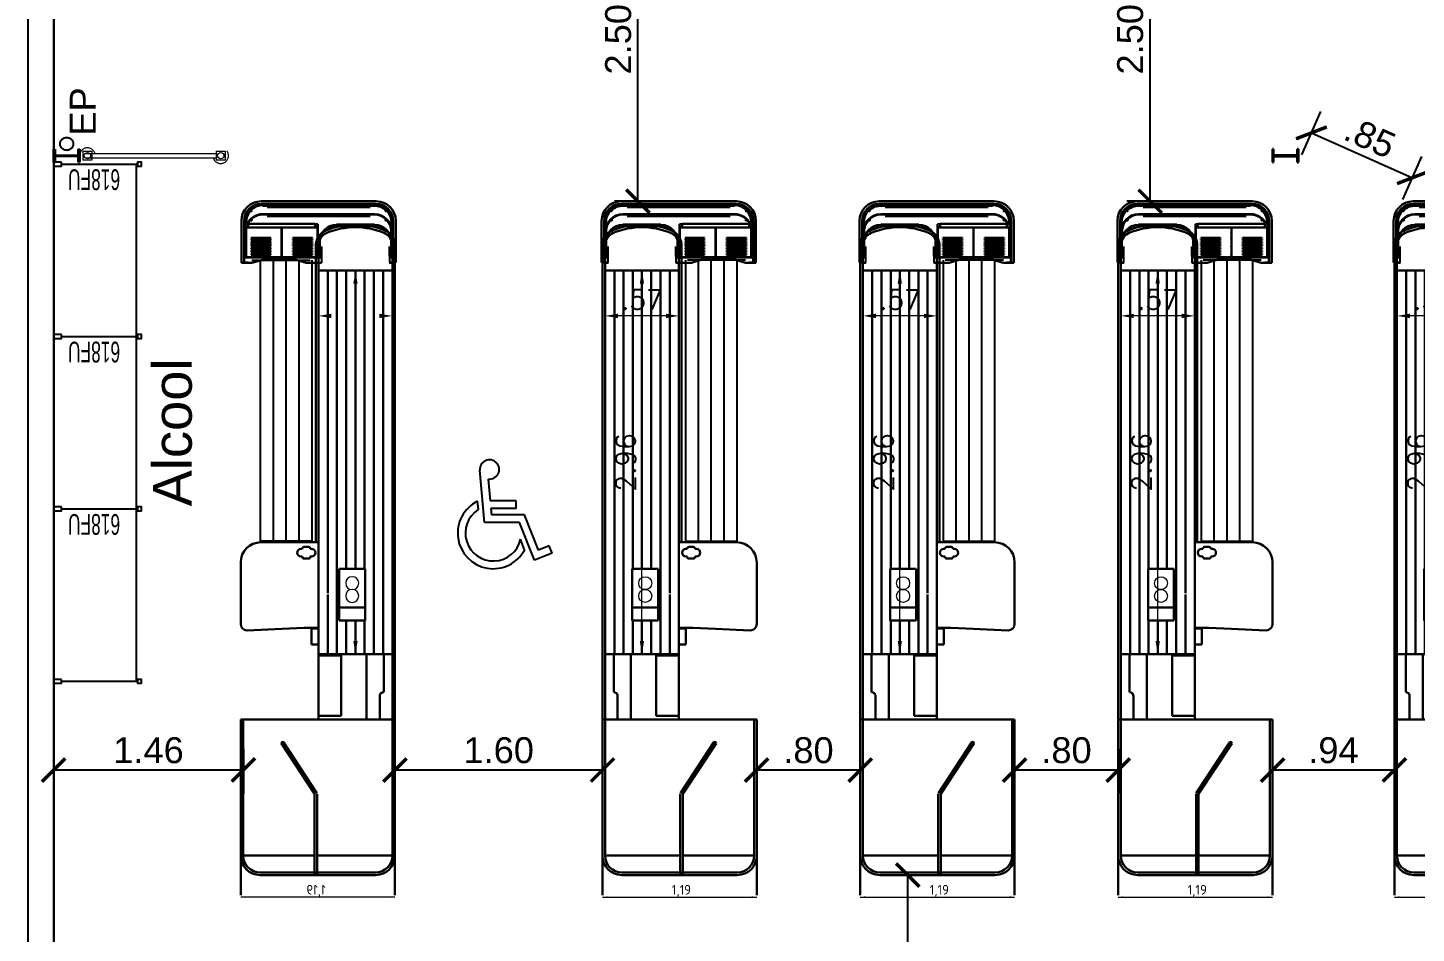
# Model space of a CAD drawing. Header units: millimetres. Extents: x 15590 to 15992, y 1055 to 1132.
# Drawn here: x 15748.53 to 15759.24, y 1073.47 to 1080.46 of the extents above; entities that cross this region are included whole.
import ezdxf
from ezdxf.enums import TextEntityAlignment as Align
from ezdxf.lldxf.tags import DXFTag

# ---------------------------------------------------------------- set-up
doc = ezdxf.new("R2010")
doc.units = ezdxf.units.MM
doc.header["$MEASUREMENT"] = 0
doc.linetypes.add('ACAD_ISO07W100', pattern=[3.5, 0.5, -3])
doc.linetypes.add('Tirets', pattern=[0.004586, 0.002822, -0.001764])
doc.layers.get('0').update_dxf_attribs({"lineweight": 9})
for name, color, linetype in [('AGR-CAISSE', 7, 'Continuous'), ('caisse', 7, 'Continuous'), ('CAISSES', 7, 'Continuous'), ('EP', 7, 'Continuous'), ('FAMILLES', 8, 'Continuous'), ('gondole', 6, 'Continuous'), ('Gondoles.VETTI', 7, 'Continuous'), ('murs exterieurs.P', 7, 'Continuous'), ('structure', 7, 'Continuous'), ('VISIBLE', 2, 'Continuous')]:
    doc.layers.add(name, color=color, linetype=linetype)
doc.layers.add('DM cloison', color=7, linetype='Continuous', lineweight=9)
doc.styles.add('Arial', font='arial.ttf')
doc.styles.add('Cotation', font='Romans.shx')
doc.styles.add('GENERATED_STYLE_2', font='')
doc.styles.add('SEACAD_seiso_ttf', font='seiso.ttf')
doc.styles.get("Standard").update_dxf_attribs({"font": 'swiss.ttf', "height": 0.2})
doc.styles.get('GENERATED_STYLE_2').set_extended_font_data('Arial Occidental')
tags = doc.linetypes.add('CENTER2', pattern=[28.575, 19.05, -3.175, 3.175, -3.175]).pattern_tags.tags
tags[10:11] = [DXFTag(74, 4), DXFTag(75, 0), DXFTag(340, '0'), DXFTag(46, 0.0), DXFTag(50, 0.0), DXFTag(44, 0.0), DXFTag(45, 0.0)]
tags[8:9] = [DXFTag(74, 4), DXFTag(75, 0), DXFTag(340, '0'), DXFTag(46, 0.0), DXFTag(50, 0.0), DXFTag(44, 0.0), DXFTag(45, 0.0)]
tags[6:7] = [DXFTag(74, 4), DXFTag(75, 0), DXFTag(340, '0'), DXFTag(46, 0.0), DXFTag(50, 0.0), DXFTag(44, 0.0), DXFTag(45, 0.0)]
tags[4:5] = [DXFTag(74, 4), DXFTag(75, 0), DXFTag(340, '0'), DXFTag(46, 0.0), DXFTag(50, 0.0), DXFTag(44, 0.0), DXFTag(45, 0.0)]
doc.dimstyles.new('DECIMAL-100', dxfattribs={"dimtxt": 0.15, "dimasz": 0.1, "dimexe": 0.2, "dimexo": 0.2, "dimgap": 0.05, "dimtad": 1, "dimzin": 4, "dimdsep": 46, "dimtxsty": 'Cotation', "dimcen": -0.5, "dimclrd": 1, "dimclre": 1, "dimclrt": 1, "dimadec": 0, "dimazin": 0, "dimtfac": 0.75, "dimtix": 1, "dimtmove": 2, "dimatfit": 3, "dimfxl": 1, "dimtvp": 0.9, "dimtolj": 1, "dimarcsym": 0})
doc.dimstyles.get("Standard").update_dxf_attribs({"dimtxt": 0.2, "dimasz": 0.18, "dimexe": 0.18, "dimexo": 0.0625, "dimgap": 0.05, "dimtad": 1, "dimzin": 4, "dimdsep": 46, "dimtxsty": 'Standard', "dimblk": 'ARCHTICK', "dimcen": 0.09, "dimadec": 0, "dimazin": 0, "dimtfac": 1, "dimtofl": 0, "dimtmove": 0, "dimatfit": 3, "dimfxl": 1, "dimtolj": 1, "dimtzin": 0, "dimarcsym": 0})

# ---------------------------------------------------------------- blocks, each defined once
blk = doc.blocks.new('_ArchTick')
at = {"color": 0, "linetype": 'ByBlock', "const_width": 0.15}
blk.add_lwpolyline([(-0.5, -0.5), (0.5, 0.5)], dxfattribs=at)
blk = doc.blocks.new('*D255')
at = {"color": 0, "lineweight": -2, "transparency": 16777216}
for p, q in [((15753.43, 1081.619), (15753.058, 1081.619)), ((15753.238, 1079.118), (15753.238, 1081.619)), ((15753.49, 1079.118), (15753.058, 1079.118))]:
    blk.add_line(p, q, dxfattribs=at)
at = {"layer": 'DEFPOINTS', "color": 0, "transparency": 16777216}
for p in [(15753.238, 1081.619), (15753.492, 1081.619), (15753.553, 1079.118)]:
    blk.add_point(p, dxfattribs=at)
at = {"color": 0, "lineweight": -2, "transparency": 16777216, "xscale": 0.18, "yscale": 0.18, "zscale": 0.18}
for p, rotation in [((15753.238, 1081.619), 90), ((15753.238, 1079.118), 270)]:
    blk.add_blockref('_ArchTick', p, dxfattribs=dict(at, rotation=rotation))
at = {"color": 0, "transparency": 16777216, "insert": (15753.086, 1080.368), "char_height": 0.2, "attachment_point": 5, "rotation": 90}
blk.add_mtext('\\A1;2.50', dxfattribs=at)
blk = doc.blocks.new('*D241')
at = {"layer": 'DEFPOINTS', "color": 0, "transparency": 16777216}
for p in [(15755.448, 1073.92), (15755.318, 1070.51), (15755.448, 1070.51)]:
    blk.add_point(p, dxfattribs=at)
at = {"layer": 'DM cloison', "color": 0, "lineweight": -2, "transparency": 16777216}
for p, q in [((15755.386, 1073.92), (15755.138, 1073.92)), ((15755.318, 1073.92), (15755.318, 1070.51)), ((15755.386, 1070.51), (15755.138, 1070.51))]:
    blk.add_line(p, q, dxfattribs=at)
at = {"layer": 'DM cloison', "color": 0, "lineweight": -2, "transparency": 16777216, "xscale": 0.18, "yscale": 0.18, "zscale": 0.18}
for p, rotation in [((15755.318, 1073.92), 90), ((15755.318, 1070.51), 270)]:
    blk.add_blockref('_ArchTick', p, dxfattribs=dict(at, rotation=rotation))
at = {"layer": 'DM cloison', "color": 0, "transparency": 16777216, "insert": (15755.166, 1072.215), "char_height": 0.2, "attachment_point": 5, "rotation": 90}
blk.add_mtext('\\A1;3.41', dxfattribs=at)
blk = doc.blocks.new('*D75')
at = {"layer": 'CAISSES', "color": 1, "lineweight": -2, "transparency": 16777216}
for p, q in [((15696.034, 1128.743), (15696.105, 1128.743)), ((15695.905, 1125.885), (15695.905, 1128.643)), ((15696.034, 1125.785), (15696.105, 1125.785))]:
    blk.add_line(p, q, dxfattribs=at)
at = {"layer": 'CAISSES', "color": 1, "transparency": 16777216}
for points in [[(15695.888, 1128.643), (15695.921, 1128.643), (15695.905, 1128.743)], [(15695.888, 1125.885), (15695.921, 1125.885), (15695.905, 1125.785)]]:
    blk.add_solid(points, dxfattribs=at)
at = {"layer": 'DEFPOINTS', "color": 0, "transparency": 16777216}
for p in [(15695.834, 1128.743), (15695.905, 1128.743), (15695.834, 1125.785)]:
    blk.add_point(p, dxfattribs=at)
at = {"layer": 'CAISSES', "color": 1, "transparency": 16777216, "insert": (15695.78, 1127.264), "char_height": 0.15, "attachment_point": 5, "rotation": 90, "style": 'Cotation'}
blk.add_mtext('\\A1;2.96', dxfattribs=at)
blk = doc.blocks.new('*D76')
at = {"layer": 'CAISSES', "color": 1, "lineweight": -2, "transparency": 16777216}
for p, q in [((15695.62, 1128.543), (15695.62, 1128.194)), ((15696.19, 1128.543), (15696.19, 1128.194)), ((15696.09, 1128.394), (15695.72, 1128.394))]:
    blk.add_line(p, q, dxfattribs=at)
at = {"layer": 'CAISSES', "color": 1, "transparency": 16777216}
for points in [[(15695.72, 1128.411), (15695.72, 1128.377), (15695.62, 1128.394)], [(15696.09, 1128.411), (15696.09, 1128.377), (15696.19, 1128.394)]]:
    blk.add_solid(points, dxfattribs=at)
at = {"layer": 'DEFPOINTS', "color": 0, "transparency": 16777216}
for p in [(15695.62, 1128.743), (15696.19, 1128.743), (15695.62, 1128.394)]:
    blk.add_point(p, dxfattribs=at)
at = {"layer": 'CAISSES', "color": 1, "transparency": 16777216, "insert": (15695.905, 1128.519), "char_height": 0.15, "attachment_point": 5, "style": 'Cotation'}
blk.add_mtext('\\A1;.57', dxfattribs=at)
blk = doc.blocks.new('A$C20E746EF')
at = {"layer": 'CAISSES', "color": 3}
for p, q in [((0.047, 0.06), (0.047, 0.004)), ((0.573, 0.051), (0.573, 0))]:
    blk.add_line(p, q, dxfattribs=at)
at = {"layer": 'VISIBLE', "color": 3, "linetype": 'Continuous', "lineweight": 30}
for p, q in [((0.151, 0.475), (1.039, 0.475)), ((1.039, 0.455), (0.151, 0.455)), ((1.039, 0.454), (0.151, 0.454)), ((0.152, 0.454), (0.152, 0.452)), ((0.163, 0.446), (0.163, 0.445)), ((0.163, 0.446), (1.027, 0.446)), ((0.163, 0.445), (1.027, 0.445)), ((0.193, 0.445), (0.163, 0.445)), ((0.165, 0.445), (1.025, 0.445)), ((0.594, 0.441), (0.165, 0.441)), ((0.997, 0.445), (0.193, 0.445)), ((0.193, 0.445), (0.193, 0.445)), ((0.193, 0.435), (0.193, 0.441)), ((0.992, 0.43), (0.198, 0.43)), ((1.025, 0.441), (0.596, 0.441)), ((0.997, 0.445), (0.997, 0.445)), ((1.027, 0.445), (0.997, 0.445)), ((0.997, 0.441), (0.997, 0.435)), ((1.027, 0.446), (1.027, 0.445)), ((1.038, 0.452), (1.038, 0.454)), ((0, 0.002), (0, 0.324)), ((0.02, 0.324), (0.02, 0.04)), ((0.022, 0.324), (0.022, 0.042)), ((0.022, 0.324), (0.022, 0.042)), ((0.024, 0.324), (0.022, 0.324)), ((0.163, 0.376), (0.163, 0.377)), ((1.027, 0.377), (0.163, 0.377)), ((1.027, 0.376), (0.163, 0.376)), ((0.163, 0.376), (0.163, 0.376)), ((0.163, 0.374), (0.164, 0.374)), ((0.193, 0.374), (0.164, 0.374)), ((0.164, 0.374), (0.164, 0.373)), ((0.193, 0.373), (0.164, 0.373)), ((0.164, 0.373), (0.164, 0.373)), ((0.193, 0.376), (0.193, 0.374)), ((0.193, 0.366), (0.193, 0.374)), ((0.992, 0.361), (0.198, 0.361)), ((0.997, 0.374), (0.997, 0.376)), ((0.997, 0.374), (0.997, 0.366)), ((1.027, 0.374), (0.997, 0.374)), ((1.027, 0.373), (0.997, 0.373)), ((1.027, 0.376), (1.027, 0.377)), ((1.027, 0.374), (1.027, 0.374)), ((1.027, 0.374), (1.027, 0.373)), ((1.027, 0.373), (1.027, 0.373)), ((1.168, 0.324), (1.166, 0.324)), ((1.168, 0.042), (1.168, 0.324)), ((1.168, 0.042), (1.168, 0.324)), ((1.17, 0.04), (1.17, 0.324)), ((1.19, 0.324), (1.19, 0)), ((0.022, 0.289), (0.022, 0.289)), ((0.022, 0.289), (0.022, 0.289)), ((0.032, 0.284), (0.032, 0.314)), ((0.032, 0.256), (0.032, 0.312)), ((0.032, 0.284), (0.032, 0.246)), ((0.032, 0.284), (0.032, 0.284)), ((0.032, 0.214), (0.032, 0.245)), ((0.032, 0.214), (0.032, 0.162)), ((0.033, 0.214), (0.032, 0.214)), ((0.033, 0.214), (0.033, 0.245)), ((0.033, 0.214), (0.042, 0.214)), ((0.034, 0.245), (0.034, 0.214)), ((0.034, 0.245), (0.036, 0.245)), ((0.036, 0.312), (0.036, 0.279)), ((0.036, 0.284), (0.038, 0.284)), ((0.036, 0.245), (0.036, 0.245)), ((0.036, 0.245), (0.036, 0.214)), ((0.163, 0.293), (0.163, 0.295)), ((0.457, 0.295), (0.163, 0.295)), ((0.457, 0.293), (0.163, 0.293)), ((0.163, 0.293), (0.163, 0.293)), ((0.163, 0.292), (0.163, 0.292)), ((0.193, 0.292), (0.163, 0.292)), ((0.163, 0.292), (0.163, 0.29)), ((0.193, 0.29), (0.163, 0.29)), ((0.163, 0.29), (0.163, 0.29)), ((0.193, 0.293), (0.193, 0.292)), ((0.193, 0.283), (0.193, 0.292)), ((0.422, 0.278), (0.198, 0.278)), ((0.427, 0.292), (0.427, 0.293)), ((0.427, 0.292), (0.427, 0.283)), ((0.457, 0.292), (0.427, 0.292)), ((0.457, 0.29), (0.427, 0.29)), ((0.457, 0.293), (0.457, 0.295)), ((0.457, 0.292), (0.457, 0.29)), ((0.457, 0.29), (0.457, 0.29)), ((0.601, 0.299), (0.621, 0.299)), ((0.601, 0.299), (0.601, 0.299)), ((0.601, 0.299), (0.601, 0.282)), ((0.601, 0.282), (0.601, 0.28)), ((0.601, 0.219), (0.601, 0.28)), ((0.601, 0.219), (0.601, 0.219)), ((0.601, 0.046), (0.601, 0.219)), ((0.602, 0.234), (0.603, 0.234)), ((0.602, 0.228), (0.602, 0.234)), ((0.603, 0.228), (0.602, 0.228)), ((0.603, 0.228), (0.602, 0.228)), ((0.603, 0.277), (0.603, 0.054)), ((0.604, 0.276), (0.604, 0.054)), ((0.621, 0.274), (0.621, 0.3)), ((0.621, 0.3), (1.137, 0.3)), ((0.621, 0.273), (0.621, 0.274)), ((1.137, 0.274), (0.621, 0.274)), ((1.137, 0.273), (0.621, 0.273)), ((0.621, 0.273), (1.137, 0.273)), ((0.621, 0.272), (1.137, 0.272)), ((0.878, 0.234), (0.879, 0.234)), ((0.878, 0.228), (0.878, 0.234)), ((0.879, 0.228), (0.878, 0.228)), ((0.879, 0.228), (0.878, 0.228)), ((0.879, 0.272), (0.879, 0.054)), ((0.88, 0.272), (0.88, 0.054)), ((0.88, 0.234), (0.88, 0.228)), ((0.88, 0.234), (0.88, 0.234)), ((0.88, 0.228), (0.88, 0.228)), ((0.88, 0.228), (0.88, 0.228)), ((1.137, 0.3), (1.137, 0.274)), ((1.137, 0.299), (1.158, 0.299)), ((1.137, 0.273), (1.137, 0.274)), ((1.154, 0.299), (1.154, 0.312)), ((1.154, 0.276), (1.154, 0.054)), ((1.156, 0.277), (1.156, 0.054)), ((1.156, 0.234), (1.156, 0.228)), ((1.156, 0.234), (1.156, 0.234)), ((1.156, 0.228), (1.156, 0.228)), ((1.156, 0.228), (1.156, 0.228)), ((1.158, 0.314), (1.158, 0.284)), ((1.158, 0.312), (1.158, 0.256)), ((1.158, 0.299), (1.158, 0.299)), ((1.158, 0.299), (1.158, 0.282)), ((1.158, 0.067), (1.158, 0.284)), ((1.158, 0.284), (1.158, 0.284)), ((1.158, 0.28), (1.158, 0.282)), ((1.158, 0.219), (1.158, 0.28)), ((1.158, 0.245), (1.158, 0.214)), ((1.158, 0.219), (1.158, 0.219)), ((1.158, 0.046), (1.158, 0.219)), ((1.158, 0.048), (1.158, 0.214)), ((1.158, 0.214), (1.158, 0.214)), ((1.168, 0.289), (1.168, 0.289)), ((1.168, 0.289), (1.168, 0.289)), ((0.032, 0.132), (0.032, 0.162)), ((0.032, 0.132), (0.032, 0.046)), ((0.033, 0.132), (0.032, 0.132)), ((0.033, 0.162), (0.033, 0.162)), ((0.033, 0.162), (0.033, 0.132)), ((0.033, 0.162), (0.035, 0.162)), ((0.033, 0.132), (0.042, 0.132)), ((0.035, 0.162), (0.035, 0.162)), ((0.035, 0.162), (0.035, 0.132)), ((0.047, 0.127), (0.047, 0.051)), ((0.573, 0.051), (0.573, 0.127)), ((0.578, 0.132), (0.587, 0.132)), ((0.585, 0.162), (0.585, 0.162)), ((0.587, 0.162), (0.585, 0.162)), ((0.585, 0.132), (0.585, 0.162)), ((0.587, 0.162), (0.587, 0.162)), ((0.587, 0.132), (0.587, 0.162)), ((0.588, 0.132), (0.587, 0.132)), ((0.588, 0.162), (0.588, 0.132)), ((0.588, 0.046), (0.588, 0.132)), ((0.602, 0.193), (0.603, 0.193)), ((0.602, 0.187), (0.602, 0.193)), ((0.602, 0.192), (0.603, 0.192)), ((0.603, 0.187), (0.602, 0.187)), ((0.602, 0.129), (0.603, 0.129)), ((0.602, 0.123), (0.602, 0.129)), ((0.602, 0.128), (0.603, 0.128)), ((0.603, 0.123), (0.602, 0.123)), ((0.603, 0.187), (0.603, 0.192)), ((0.603, 0.19), (0.603, 0.19)), ((0.603, 0.19), (0.603, 0.19)), ((0.603, 0.187), (0.603, 0.19)), ((0.603, 0.123), (0.603, 0.128)), ((0.603, 0.127), (0.603, 0.127)), ((0.603, 0.127), (0.603, 0.127)), ((0.603, 0.123), (0.603, 0.127)), ((0.643, 0.19), (0.643, 0.193)), ((0.643, 0.193), (0.794, 0.193)), ((0.643, 0.191), (0.794, 0.191)), ((0.794, 0.19), (0.643, 0.19)), ((0.643, 0.178), (0.643, 0.181)), ((0.643, 0.181), (0.794, 0.181)), ((0.643, 0.18), (0.794, 0.18)), ((0.794, 0.178), (0.643, 0.178)), ((0.643, 0.167), (0.643, 0.169)), ((0.643, 0.169), (0.794, 0.169)), ((0.643, 0.168), (0.794, 0.168)), ((0.794, 0.167), (0.643, 0.167)), ((0.643, 0.155), (0.643, 0.158)), ((0.643, 0.158), (0.794, 0.158)), ((0.643, 0.157), (0.794, 0.157)), ((0.794, 0.155), (0.643, 0.155)), ((0.643, 0.143), (0.643, 0.146)), ((0.643, 0.146), (0.794, 0.146)), ((0.643, 0.145), (0.794, 0.145)), ((0.794, 0.143), (0.643, 0.143)), ((0.643, 0.132), (0.643, 0.135)), ((0.643, 0.135), (0.794, 0.135)), ((0.643, 0.133), (0.794, 0.133)), ((0.794, 0.132), (0.643, 0.132)), ((0.643, 0.12), (0.643, 0.123)), ((0.643, 0.123), (0.794, 0.123)), ((0.643, 0.122), (0.794, 0.122)), ((0.794, 0.12), (0.643, 0.12)), ((0.643, 0.109), (0.643, 0.112)), ((0.643, 0.112), (0.794, 0.112)), ((0.643, 0.11), (0.794, 0.11)), ((0.794, 0.109), (0.643, 0.109)), ((0.794, 0.193), (0.794, 0.19)), ((0.794, 0.181), (0.794, 0.178)), ((0.794, 0.169), (0.794, 0.167)), ((0.794, 0.158), (0.794, 0.155)), ((0.794, 0.146), (0.794, 0.143)), ((0.794, 0.135), (0.794, 0.132)), ((0.794, 0.123), (0.794, 0.12)), ((0.794, 0.112), (0.794, 0.109)), ((0.878, 0.187), (0.878, 0.193)), ((0.878, 0.193), (0.879, 0.193)), ((0.878, 0.192), (0.879, 0.192)), ((0.879, 0.187), (0.878, 0.187)), ((0.878, 0.123), (0.878, 0.129)), ((0.878, 0.129), (0.879, 0.129)), ((0.878, 0.128), (0.879, 0.128)), ((0.879, 0.123), (0.878, 0.123)), ((0.88, 0.193), (0.88, 0.193)), ((0.88, 0.193), (0.88, 0.187)), ((0.88, 0.192), (0.88, 0.192)), ((0.88, 0.187), (0.88, 0.187)), ((0.88, 0.129), (0.88, 0.129)), ((0.88, 0.129), (0.88, 0.123)), ((0.88, 0.128), (0.88, 0.128)), ((0.88, 0.123), (0.88, 0.123)), ((0.964, 0.193), (0.964, 0.19)), ((1.116, 0.193), (0.964, 0.193)), ((1.116, 0.191), (0.964, 0.191)), ((0.964, 0.19), (1.116, 0.19)), ((0.964, 0.181), (0.964, 0.178)), ((1.116, 0.181), (0.964, 0.181)), ((1.116, 0.18), (0.964, 0.18)), ((0.964, 0.178), (1.116, 0.178)), ((0.964, 0.169), (0.964, 0.167)), ((1.116, 0.169), (0.964, 0.169)), ((1.116, 0.168), (0.964, 0.168)), ((0.964, 0.167), (1.116, 0.167)), ((0.964, 0.158), (0.964, 0.155)), ((1.116, 0.158), (0.964, 0.158)), ((1.116, 0.157), (0.964, 0.157)), ((0.964, 0.155), (1.116, 0.155)), ((0.964, 0.146), (0.964, 0.143)), ((1.116, 0.146), (0.964, 0.146)), ((1.116, 0.145), (0.964, 0.145)), ((0.964, 0.143), (1.116, 0.143)), ((0.964, 0.135), (0.964, 0.132)), ((1.116, 0.135), (0.964, 0.135)), ((1.116, 0.133), (0.964, 0.133)), ((0.964, 0.132), (1.116, 0.132)), ((0.964, 0.123), (0.964, 0.12)), ((1.116, 0.123), (0.964, 0.123)), ((1.116, 0.122), (0.964, 0.122)), ((0.964, 0.12), (1.116, 0.12)), ((0.964, 0.112), (0.964, 0.109)), ((1.116, 0.112), (0.964, 0.112)), ((1.116, 0.11), (0.964, 0.11)), ((0.964, 0.109), (1.116, 0.109)), ((1.116, 0.19), (1.116, 0.193)), ((1.116, 0.178), (1.116, 0.181)), ((1.116, 0.167), (1.116, 0.169)), ((1.116, 0.155), (1.116, 0.158)), ((1.116, 0.143), (1.116, 0.146)), ((1.116, 0.132), (1.116, 0.135)), ((1.116, 0.12), (1.116, 0.123)), ((1.116, 0.109), (1.116, 0.112)), ((1.156, 0.193), (1.156, 0.193)), ((1.156, 0.193), (1.156, 0.187)), ((1.156, 0.187), (1.156, 0.192)), ((1.156, 0.192), (1.156, 0.192)), ((1.156, 0.19), (1.156, 0.19)), ((1.156, 0.19), (1.156, 0.19)), ((1.156, 0.187), (1.156, 0.19)), ((1.156, 0.187), (1.156, 0.187)), ((1.156, 0.129), (1.156, 0.129)), ((1.156, 0.129), (1.156, 0.123)), ((1.156, 0.123), (1.156, 0.128)), ((1.156, 0.128), (1.156, 0.128)), ((1.156, 0.127), (1.156, 0.127)), ((1.156, 0.127), (1.156, 0.127)), ((1.156, 0.123), (1.156, 0.127)), ((1.156, 0.123), (1.156, 0.123)), ((0, 0.002), (0.02, 0.002)), ((0.02, 0.004), (0.02, 0.04)), ((0.02, 0.003), (0.02, 0.002)), ((0.022, 0.042), (0.022, 0.04)), ((0.022, 0.042), (0.047, 0.042)), ((0.022, 0.004), (0.022, 0.04)), ((0.022, 0.004), (0.022, 0.04)), ((0.052, 0.004), (0.022, 0.004)), ((0.022, 0.002), (0.022, 0)), ((0.052, 0.002), (0.022, 0.002)), ((0.022, 0.002), (0.022, 0.002)), ((0.047, 0), (0.022, 0)), ((0.032, 0.046), (0.033, 0.046)), ((0.032, 0.042), (0.032, 0.046)), ((0.042, 0.046), (0.033, 0.046)), ((0.033, 0.046), (0.033, 0.043)), ((0.033, 0.042), (0.033, 0.043)), ((0.033, 0.043), (0.035, 0.043)), ((0.033, 0.042), (0.033, 0.043)), ((0.035, 0.046), (0.035, 0.043)), ((0.035, 0.043), (0.035, 0.043)), ((0.035, 0.043), (0.035, 0.043)), ((0.035, 0.042), (0.035, 0.043)), ((0.035, 0.043), (0.047, 0.043)), ((0.047, 0.004), (0.047, 0.002)), ((0.052, 0.004), (0.047, 0.004)), ((0.047, 0.003), (0.052, 0.003)), ((0.047, 0.003), (0.052, 0.003)), ((0.052, 0.004), (0.052, 0.002)), ((0.052, 0.003), (0.052, 0.004)), ((0.052, 0.004), (0.052, 0.002)), ((0.052, 0.002), (0.052, 0.003)), ((0.052, 0.002), (0.052, 0.002)), ((0.573, 0.043), (0.585, 0.043)), ((0.573, 0.042), (0.601, 0.042)), ((0.692, 0), (0.573, 0)), ((0.587, 0.046), (0.578, 0.046)), ((0.585, 0.043), (0.585, 0.046)), ((0.585, 0.043), (0.585, 0.043)), ((0.587, 0.043), (0.585, 0.043)), ((0.585, 0.043), (0.585, 0.043)), ((0.585, 0.042), (0.585, 0.043)), ((0.585, 0.043), (0.587, 0.043)), ((0.587, 0.046), (0.588, 0.046)), ((0.587, 0.043), (0.587, 0.046)), ((0.587, 0.043), (0.587, 0.042)), ((0.588, 0.046), (0.588, 0.042)), ((0.588, 0.045), (0.601, 0.045)), ((0.588, 0.043), (0.601, 0.043)), ((0.601, 0.046), (0.601, 0.043)), ((0.601, 0.043), (0.601, 0.043)), ((0.603, 0.043), (0.601, 0.043)), ((0.601, 0.042), (0.601, 0.043)), ((1.158, 0.043), (0.601, 0.043)), ((0.603, 0.042), (0.601, 0.042)), ((0.602, 0.066), (0.603, 0.066)), ((0.602, 0.06), (0.602, 0.066)), ((0.602, 0.064), (0.603, 0.064)), ((0.603, 0.06), (0.602, 0.06)), ((0.603, 0.06), (0.603, 0.064)), ((0.603, 0.063), (0.603, 0.063)), ((0.603, 0.063), (0.603, 0.063)), ((0.603, 0.06), (0.603, 0.063)), ((0.604, 0.054), (0.603, 0.054)), ((0.603, 0.043), (0.603, 0.043)), ((0.603, 0.042), (0.603, 0.043)), ((0.603, 0.042), (1.156, 0.042)), ((0.643, 0.097), (0.643, 0.1)), ((0.643, 0.1), (0.794, 0.1)), ((0.643, 0.099), (0.794, 0.099)), ((0.794, 0.097), (0.643, 0.097)), ((0.643, 0.086), (0.643, 0.088)), ((0.643, 0.088), (0.794, 0.088)), ((0.643, 0.087), (0.794, 0.087)), ((0.794, 0.086), (0.643, 0.086)), ((0.643, 0.074), (0.643, 0.077)), ((0.643, 0.077), (0.794, 0.077)), ((0.643, 0.076), (0.794, 0.076)), ((0.794, 0.074), (0.643, 0.074)), ((0.643, 0.065), (0.794, 0.065)), ((0.643, 0.062), (0.643, 0.065)), ((0.643, 0.064), (0.794, 0.064)), ((0.794, 0.062), (0.643, 0.062)), ((0.794, 0.1), (0.794, 0.097)), ((0.794, 0.088), (0.794, 0.086)), ((0.794, 0.077), (0.794, 0.074)), ((0.794, 0.065), (0.794, 0.062)), ((0.878, 0.06), (0.878, 0.066)), ((0.878, 0.066), (0.879, 0.066)), ((0.878, 0.064), (0.879, 0.064)), ((0.879, 0.06), (0.878, 0.06)), ((0.88, 0.066), (0.88, 0.066)), ((0.88, 0.066), (0.88, 0.06)), ((0.88, 0.064), (0.88, 0.064)), ((0.88, 0.06), (0.88, 0.06)), ((0.964, 0.1), (0.964, 0.097)), ((1.116, 0.1), (0.964, 0.1)), ((1.116, 0.099), (0.964, 0.099)), ((0.964, 0.097), (1.116, 0.097)), ((0.964, 0.088), (0.964, 0.086)), ((1.116, 0.088), (0.964, 0.088)), ((1.116, 0.087), (0.964, 0.087)), ((0.964, 0.086), (1.116, 0.086)), ((0.964, 0.077), (0.964, 0.074)), ((1.116, 0.077), (0.964, 0.077)), ((1.116, 0.076), (0.964, 0.076)), ((0.964, 0.074), (1.116, 0.074)), ((1.116, 0.065), (0.964, 0.065)), ((0.964, 0.065), (0.964, 0.062)), ((1.116, 0.064), (0.964, 0.064)), ((0.964, 0.062), (1.116, 0.062)), ((1.19, 0), (1.109, 0)), ((1.116, 0.097), (1.116, 0.1)), ((1.116, 0.086), (1.116, 0.088)), ((1.116, 0.074), (1.116, 0.077)), ((1.116, 0.062), (1.116, 0.065)), ((1.137, 0.002), (1.137, 0.004)), ((1.168, 0.004), (1.137, 0.004)), ((1.142, 0.004), (1.137, 0.004)), ((1.138, 0.002), (1.137, 0.002)), ((1.168, 0.002), (1.137, 0.002)), ((1.138, 0.004), (1.138, 0.003)), ((1.138, 0.003), (1.142, 0.003)), ((1.138, 0.002), (1.138, 0.003)), ((1.138, 0.003), (1.142, 0.003)), ((1.142, 0.004), (1.142, 0.002)), ((1.168, 0.002), (1.142, 0.002)), ((1.156, 0.066), (1.156, 0.066)), ((1.156, 0.066), (1.156, 0.06)), ((1.156, 0.06), (1.156, 0.064)), ((1.156, 0.064), (1.156, 0.064)), ((1.156, 0.063), (1.156, 0.063)), ((1.156, 0.063), (1.156, 0.063)), ((1.156, 0.06), (1.156, 0.063)), ((1.156, 0.06), (1.156, 0.06)), ((1.156, 0.043), (1.156, 0.043)), ((1.156, 0.043), (1.158, 0.043)), ((1.156, 0.042), (1.156, 0.043)), ((1.156, 0.042), (1.158, 0.042)), ((1.158, 0.062), (1.158, 0.067)), ((1.158, 0.067), (1.158, 0.067)), ((1.158, 0.062), (1.158, 0.062)), ((1.158, 0.057), (1.158, 0.062)), ((1.158, 0.057), (1.158, 0.042)), ((1.158, 0.048), (1.158, 0.048)), ((1.158, 0.048), (1.158, 0.042)), ((1.158, 0.046), (1.158, 0.043)), ((1.158, 0.045), (1.158, 0.045)), ((1.158, 0.043), (1.158, 0.043)), ((1.158, 0.042), (1.158, 0.043)), ((1.158, 0.042), (1.168, 0.042)), ((1.168, 0.04), (1.168, 0.042)), ((1.168, 0.04), (1.168, 0.004)), ((1.168, 0.04), (1.168, 0.004)), ((1.168, 0.002), (1.168, 0)), ((1.168, 0.002), (1.168, 0.002)), ((1.168, 0), (1.168, 0)), ((1.17, 0.04), (1.17, 0.004)), ((1.17, 0), (1.17, 0.003)), ((1.17, 0), (1.168, 0))]:
    blk.add_line(p, q, dxfattribs=at)
for centre, radius in [((0.222, 0.438), 0.00303), ((0.595, 0.438), 0.00328), ((0.595, 0.438), 0.00303), ((0.968, 0.438), 0.00303), ((0.076, 0.331), 0.00403), ((0.076, 0.401), 0.00303), ((0.076, 0.331), 0.00303), ((1.114, 0.331), 0.00403), ((1.114, 0.401), 0.00303), ((1.114, 0.331), 0.00303), ((0.076, 0.249), 0.00403), ((0.076, 0.249), 0.00303), ((0.544, 0.249), 0.00403), ((0.544, 0.249), 0.00303)]:
    blk.add_circle(centre, radius, dxfattribs=at)
for centre, radius, start, end in [((0.151, 0.324), 0.151, 90, 180), ((0.151, 0.324), 0.131, 90, 180), ((0.151, 0.324), 0.13, 90, 180), ((0.152, 0.324), 0.128, 90, 180), ((0.165, 0.312), 0.133, 90, 180), ((0.163, 0.314), 0.131, 90, 180), ((0.165, 0.312), 0.129, 90, 134.9464), ((0.222, 0.438), 0.00328, 112.6199, 0), ((0.968, 0.438), 0.00328, 112.6199, 0), ((1.025, 0.312), 0.133, 0, 90), ((1.027, 0.314), 0.131, 0, 90), ((1.038, 0.324), 0.128, 0, 90), ((1.039, 0.324), 0.151, 0, 90), ((1.039, 0.324), 0.131, 0, 90), ((1.039, 0.324), 0.13, 0, 90), ((0.163, 0.245), 0.131, 90, 180), ((0.163, 0.245), 0.13, 90, 180), ((0.164, 0.245), 0.128, 90, 180), ((0.163, 0.314), 0.13, 126.7592, 143.2408), ((0.165, 0.242), 0.133, 126.9791, 143.0209), ((1.027, 0.245), 0.131, 24.4719, 90), ((1.027, 0.245), 0.13, 24.7767, 90), ((1.027, 0.245), 0.128, 25.0914, 90), ((1.027, 0.314), 0.13, 36.7592, 53.2408), ((1.025, 0.242), 0.133, 36.9791, 53.0209), ((1.025, 0.312), 0.129, 0, 44.9464), ((0.163, 0.162), 0.131, 90, 180), ((0.163, 0.162), 0.13, 90, 180), ((0.163, 0.162), 0.128, 90, 180), ((0.165, 0.16), 0.133, 126.9791, 143.0209), ((0.457, 0.162), 0.131, 0, 90), ((0.457, 0.162), 0.13, 0, 90), ((0.457, 0.162), 0.128, 0, 90), ((0.455, 0.16), 0.133, 36.9791, 53.0209), ((1.027, 0.245), 0.131, 0, 4.9864), ((0.9, -0.563), 0.6, 69.6965, 110.3035)]:
    blk.add_arc(centre, radius, start, end, dxfattribs=at)
for points in [[(0.621, 0.273), (0.601, 0.273), (0.601, 0.282)], [(0.621, 0.272), (0.601, 0.272), (0.601, 0.28)], [(1.158, 0.282), (1.158, 0.273), (1.137, 0.273)], [(1.158, 0.28), (1.158, 0.272), (1.137, 0.272)]]:
    blk.add_rational_spline(points, [1, 0.707106781187, 1], degree=2, dxfattribs=at)
blk = doc.blocks.new('cai panneau handicape')
at = {"color": 0}
for p, q in [((-0.454, 0.154), (-0.317, 0.208)), ((-0.454, 0.154), (-0.432, 0.099)), ((-0.432, 0.099), (-0.35, 0.131)), ((-0.35, 0.131), (-0.242, -0.14)), ((-0.317, 0.208), (-0.202, -0.081)), ((-0.242, 0.128), (-0.21, 0.047)), ((-0.202, -0.081), (0.068, -0.081)), ((0.068, -0.081), (0.103, -0.485)), ((-0.242, -0.14), (0.014, -0.14)), ((-0.176, -0.19), (0.018, -0.19)), ((-0.176, -0.19), (-0.176, -0.249)), ((0.018, -0.19), (0.014, -0.14)), ((0.115, -0.182), (0.121, -0.246)), ((-0.176, -0.249), (0.023, -0.249)), ((0.038, -0.417), (0.023, -0.249))]:
    blk.add_line(p, q, dxfattribs=at)
for centre, major_axis, start_param, end_param in [((0, 0), (-0.194, 0.194), 2.813248, 6.581904), ((0, 0), (-0.152, 0.152), 2.922199, 6.849409), ((0.029, -0.491), (-0.0527, 0.0527), -0.90722, 4.01418)]:
    blk.add_ellipse(centre, major_axis=major_axis, ratio=1, start_param=start_param, end_param=end_param, dxfattribs=at)
blk = doc.blocks.new('Handi')
at = {"rotation": 180}
blk.add_blockref('cai panneau handicape', (0, 0), dxfattribs=at)
blk = doc.blocks.new('*D242')
at = {"color": 0, "lineweight": -2, "transparency": 16777216}
for p, q in [((15751.364, 1074.891), (15751.364, 1074.55)), ((15752.964, 1074.891), (15752.964, 1074.55)), ((15752.964, 1074.73), (15751.364, 1074.73))]:
    blk.add_line(p, q, dxfattribs=at)
at = {"layer": 'DEFPOINTS', "color": 0, "transparency": 16777216}
for p in [(15751.364, 1074.954), (15752.964, 1074.954), (15751.364, 1074.73)]:
    blk.add_point(p, dxfattribs=at)
at = {"color": 0, "lineweight": -2, "transparency": 16777216, "xscale": 0.18, "yscale": 0.18, "zscale": 0.18, "rotation": 180}
blk.add_blockref('_ArchTick', (15751.364, 1074.73), dxfattribs=at)
at = {"color": 0, "lineweight": -2, "transparency": 16777216, "xscale": 0.18, "yscale": 0.18, "zscale": 0.18}
blk.add_blockref('_ArchTick', (15752.964, 1074.73), dxfattribs=at)
at = {"color": 0, "transparency": 16777216, "insert": (15752.164, 1074.882), "char_height": 0.2, "attachment_point": 5}
blk.add_mtext('\\A1;1.60', dxfattribs=at)
blk = doc.blocks.new('*D243')
at = {"color": 0, "lineweight": -2, "transparency": 16777216}
for p, q in [((15754.153, 1074.891), (15754.153, 1074.55)), ((15754.953, 1074.891), (15754.953, 1074.55)), ((15754.953, 1074.73), (15754.153, 1074.73))]:
    blk.add_line(p, q, dxfattribs=at)
at = {"layer": 'DEFPOINTS', "color": 0, "transparency": 16777216}
for p in [(15754.153, 1074.954), (15754.953, 1074.954), (15754.153, 1074.73)]:
    blk.add_point(p, dxfattribs=at)
at = {"color": 0, "lineweight": -2, "transparency": 16777216, "xscale": 0.18, "yscale": 0.18, "zscale": 0.18, "rotation": 180}
blk.add_blockref('_ArchTick', (15754.153, 1074.73), dxfattribs=at)
at = {"color": 0, "lineweight": -2, "transparency": 16777216, "xscale": 0.18, "yscale": 0.18, "zscale": 0.18}
blk.add_blockref('_ArchTick', (15754.953, 1074.73), dxfattribs=at)
at = {"color": 0, "transparency": 16777216, "insert": (15754.553, 1074.882), "char_height": 0.2, "attachment_point": 5}
blk.add_mtext('\\A1;.80', dxfattribs=at)
blk = doc.blocks.new('*D244')
at = {"color": 0, "lineweight": -2, "transparency": 16777216}
for p, q in [((15756.143, 1074.891), (15756.143, 1074.55)), ((15756.943, 1074.891), (15756.943, 1074.55)), ((15756.943, 1074.73), (15756.143, 1074.73))]:
    blk.add_line(p, q, dxfattribs=at)
at = {"layer": 'DEFPOINTS', "color": 0, "transparency": 16777216}
for p in [(15756.143, 1074.954), (15756.943, 1074.954), (15756.143, 1074.73)]:
    blk.add_point(p, dxfattribs=at)
at = {"color": 0, "lineweight": -2, "transparency": 16777216, "xscale": 0.18, "yscale": 0.18, "zscale": 0.18, "rotation": 180}
blk.add_blockref('_ArchTick', (15756.143, 1074.73), dxfattribs=at)
at = {"color": 0, "lineweight": -2, "transparency": 16777216, "xscale": 0.18, "yscale": 0.18, "zscale": 0.18}
blk.add_blockref('_ArchTick', (15756.943, 1074.73), dxfattribs=at)
at = {"color": 0, "transparency": 16777216, "insert": (15756.543, 1074.882), "char_height": 0.2, "attachment_point": 5}
blk.add_mtext('\\A1;.80', dxfattribs=at)
blk = doc.blocks.new('*D245')
at = {"color": 0, "lineweight": -2, "transparency": 16777216}
for p, q in [((15758.132, 1074.923), (15758.132, 1074.55)), ((15759.072, 1074.891), (15759.072, 1074.55)), ((15759.072, 1074.73), (15758.132, 1074.73))]:
    blk.add_line(p, q, dxfattribs=at)
at = {"layer": 'DEFPOINTS', "color": 0, "transparency": 16777216}
for p in [(15758.132, 1074.985), (15759.072, 1074.954), (15758.132, 1074.73)]:
    blk.add_point(p, dxfattribs=at)
at = {"color": 0, "lineweight": -2, "transparency": 16777216, "xscale": 0.18, "yscale": 0.18, "zscale": 0.18, "rotation": 180}
blk.add_blockref('_ArchTick', (15758.132, 1074.73), dxfattribs=at)
at = {"color": 0, "lineweight": -2, "transparency": 16777216, "xscale": 0.18, "yscale": 0.18, "zscale": 0.18}
blk.add_blockref('_ArchTick', (15759.072, 1074.73), dxfattribs=at)
at = {"color": 0, "transparency": 16777216, "insert": (15758.602, 1074.882), "char_height": 0.2, "attachment_point": 5}
blk.add_mtext('\\A1;.94', dxfattribs=at)
blk = doc.blocks.new('*D247')
at = {"color": 0, "lineweight": -2, "transparency": 16777216}
for p, q in [((15748.732, 1074.891), (15748.732, 1074.55)), ((15750.195, 1074.891), (15750.195, 1074.55)), ((15750.195, 1074.73), (15748.732, 1074.73))]:
    blk.add_line(p, q, dxfattribs=at)
at = {"layer": 'DEFPOINTS', "color": 0, "transparency": 16777216}
for p in [(15748.732, 1074.954), (15750.195, 1074.954), (15748.732, 1074.73)]:
    blk.add_point(p, dxfattribs=at)
at = {"color": 0, "lineweight": -2, "transparency": 16777216, "xscale": 0.18, "yscale": 0.18, "zscale": 0.18, "rotation": 180}
blk.add_blockref('_ArchTick', (15748.732, 1074.73), dxfattribs=at)
at = {"color": 0, "lineweight": -2, "transparency": 16777216, "xscale": 0.18, "yscale": 0.18, "zscale": 0.18}
blk.add_blockref('_ArchTick', (15750.195, 1074.73), dxfattribs=at)
at = {"color": 0, "transparency": 16777216, "insert": (15749.463, 1074.882), "char_height": 0.2, "attachment_point": 5}
blk.add_mtext('\\A1;1.46', dxfattribs=at)
blk = doc.blocks.new('*D252')
at = {"color": 0, "lineweight": -2, "transparency": 16777216}
for p, q in [((15757.396, 1081.619), (15757.008, 1081.619)), ((15757.188, 1079.118), (15757.188, 1081.619)), ((15757.469, 1079.118), (15757.008, 1079.118))]:
    blk.add_line(p, q, dxfattribs=at)
at = {"layer": 'DEFPOINTS', "color": 0, "transparency": 16777216}
for p in [(15757.188, 1081.619), (15757.458, 1081.619), (15757.531, 1079.118)]:
    blk.add_point(p, dxfattribs=at)
at = {"color": 0, "lineweight": -2, "transparency": 16777216, "xscale": 0.18, "yscale": 0.18, "zscale": 0.18}
for p, rotation in [((15757.188, 1081.619), 90), ((15757.188, 1079.118), 270)]:
    blk.add_blockref('_ArchTick', p, dxfattribs=dict(at, rotation=rotation))
at = {"color": 0, "transparency": 16777216, "insert": (15757.035, 1080.368), "char_height": 0.2, "attachment_point": 5, "rotation": 90}
blk.add_mtext('\\A1;2.50', dxfattribs=at)
blk = doc.blocks.new('*D267')
at = {"color": 0, "lineweight": -2, "transparency": 16777216}
for p, q in [((15758.357, 1079.477), (15758.505, 1079.81)), ((15758.432, 1079.646), (15759.211, 1079.3)), ((15759.136, 1079.131), (15759.284, 1079.464))]:
    blk.add_line(p, q, dxfattribs=at)
at = {"layer": 'DEFPOINTS', "color": 0, "transparency": 16777216}
for p in [(15758.332, 1079.42), (15759.211, 1079.3), (15759.111, 1079.074)]:
    blk.add_point(p, dxfattribs=at)
at = {"color": 0, "lineweight": -2, "transparency": 16777216, "xscale": 0.18, "yscale": 0.18, "zscale": 0.18}
for p, rotation in [((15758.432, 1079.646), 156.0488753631542), ((15759.211, 1079.3), 336.0488753631543)]:
    blk.add_blockref('_ArchTick', p, dxfattribs=dict(at, rotation=rotation))
at = {"color": 0, "transparency": 16777216, "insert": (15758.884, 1079.612), "char_height": 0.2, "attachment_point": 5, "rotation": 336.0489}
blk.add_mtext('\\A1;.85', dxfattribs=at)
blk = doc.blocks.new('M618FU-1330')
for points in [[(-0.637, 1.345), (-0.647, 1.345), (-0.647, 1.36), (-0.677, 1.36), (-0.677, 1.33), (-0.647, 1.33), (-0.647, 1.345), (-0.637, 1.345)], [(-0.06, 1.345), (-0.637, 1.345)], [(-0.636, 0.015), (-0.636, 1.345)], [(-0.637, 0.015), (-0.647, 0.015), (-0.647, 0.03), (-0.677, 0.03), (-0.677, 0), (-0.647, 0), (-0.647, 0.015), (-0.637, 0.015)], [(-0.06, 0.015), (-0.637, 0.015)]]:
    blk.add_lwpolyline(points)
for points in [[(-0.06, 1.33), (0, 1.33), (0, 1.36), (-0.06, 1.36)], [(-0.06, 0), (0, 0), (0, 0.03), (-0.06, 0.03)]]:
    blk.add_lwpolyline(points, close=True)
at = {"color": 7, "lineweight": 25}
blk.add_lwpolyline([(0, 0.03), (0, 1.33)], dxfattribs=at)
at = {"color": 151, "lineweight": 15, "width": 0.6}
blk.add_text('618FU', height=0.16, dxfattribs=at).set_placement((-0.11, 0.135), align=Align.MIDDLE_RIGHT)
blk = doc.blocks.new('CAISSE 520')
for centre in [(-0.29, 2.25), (-0.29, 2.152)]:
    blk.add_circle(centre, 0.05)
at = {"layer": 'AGR-CAISSE', "color": 7, "linetype": 'Continuous', "lineweight": 30}
for p, q in [((-0.62, 1.199), (-0.62, -0.156)), ((-0.62, 1.199), (0.57, 1.199)), ((0.57, 0.15), (0.57, 1.199)), ((0.57, -0.156), (0.57, 1.199)), ((-0.018, 0.631), (0.24, 1.022)), ((0, 0.625), (0.256, 1.014)), ((-0.02, 0.625), (-0.02, 0)), ((0, 0), (0, 0.625)), ((-0.47, -0.002), (0.42, -0.002))]:
    blk.add_line(p, q, dxfattribs=at)
at = {"layer": 'AGR-CAISSE', "color": 4, "linetype": 'Continuous', "lineweight": 30, "true_color": 0x00ffff}
for p, q in [((-0.6, 0.15), (-0.02, 0.15)), ((0, 0.148), (0.55, 0.148))]:
    blk.add_line(p, q, dxfattribs=at)
at = {"layer": 'AGR-CAISSE', "color": 7, "linetype": 'Continuous', "lineweight": 30}
for centre, radius, start, end in [((0.246, 1.015), 0.00999, 354.6465, 128.8132), ((-0.47, 0.148), 0.15, 180, 270), ((0.42, 0.148), 0.15, 270, 0)]:
    blk.add_arc(centre, radius, start, end, dxfattribs=at)
at = {"layer": 'CAISSES', "color": 7, "linetype": 'Continuous', "lineweight": 30}
for p, q in [((-0.62, 1.111), (-0.62, 4.865)), ((-0.6, 4.865), (-0.6, 1.111)), ((-0.03, 4.849), (-0.03, 1.703)), ((-0.01, 2.565), (-0.01, 4.848)), ((0.415, 2.565), (-0.03, 2.565)), ((0.024, 2.515), (0.033, 2.515)), ((0.049, 2.531), (0.079, 2.531)), ((0.095, 2.515), (0.104, 2.515)), ((0.024, 2.455), (0.033, 2.455)), ((0.049, 2.439), (0.079, 2.439)), ((0.095, 2.455), (0.104, 2.455)), ((0.57, 1.936), (0.57, 2.41)), ((0.08, 1.906), (-0.03, 1.906)), ((-0.03, 1.901), (0.024, 1.901)), ((0.024, 1.901), (0.024, 1.778)), ((0.08, 1.906), (0.251, 1.898)), ((0.251, 1.898), (0.52, 1.886)), ((0.024, 1.778), (-0.03, 1.778)), ((-0.6, 1.703), (-0.031, 1.703)), ((-0.533, 1.703), (-0.533, 1.409)), ((-0.4, 1.199), (-0.4, 1.703)), ((-0.03, 1.691), (-0.03, 1.712)), ((-0.533, 1.409), (-0.525, 1.408)), ((-0.525, 1.408), (-0.518, 1.405)), ((-0.518, 1.405), (-0.511, 1.4)), ((-0.511, 1.4), (-0.507, 1.394)), ((-0.507, 1.394), (-0.504, 1.386)), ((-0.504, 1.386), (-0.503, 1.379)), ((-0.503, 1.379), (-0.503, 1.199)), ((-0.615, 1.199), (-0.025, 1.199)), ((-0.6, 1.199), (-0.6, 0.15)), ((-0.03, 1.226), (-0.03, 1.199)), ((0.55, 0.15), (0.55, 1.199)), ((-0.47, 0.018), (0.42, 0.018))]:
    blk.add_line(p, q, dxfattribs=at)
at = {"layer": 'CAISSES', "color": 3}
for p, q in [((0.02, 4.741), (0.02, 2.573)), ((0.483, 4.741), (0.035, 4.741)), ((0.12, 2.573), (0.12, 4.741)), ((0.219, 2.573), (0.219, 4.741)), ((0.318, 2.573), (0.318, 4.741)), ((0.418, 2.573), (0.418, 4.741)), ((0.02, 2.573), (0.418, 2.573))]:
    blk.add_line(p, q, dxfattribs=at)
at = {"layer": 'CAISSES', "color": 4, "linetype": 'Continuous', "lineweight": 30, "true_color": 0x00ffff}
blk.add_line((-0.03, 4.661), (-0.6, 4.661), dxfattribs=at)
at = {"layer": 'CAISSES', "color": 5, "linetype": 'Continuous', "lineweight": 30, "true_color": 0x0000ff}
for p, q in [((-0.528, 1.703), (-0.528, 4.661)), ((-0.457, 4.661), (-0.457, 1.703)), ((-0.386, 2.524), (-0.386, 4.661)), ((-0.315, 4.661), (-0.315, 2.524)), ((-0.244, 2.36), (-0.244, 4.661)), ((-0.172, 4.661), (-0.172, 1.703)), ((-0.101, 2.172), (-0.101, 4.661)), ((-0.386, 2.36), (-0.386, 2.524)), ((-0.315, 2.524), (-0.315, 2.36)), ((-0.101, 1.703), (-0.101, 2.163)), ((-0.386, 1.703), (-0.386, 1.961)), ((-0.315, 1.961), (-0.315, 1.703)), ((-0.244, 1.703), (-0.244, 1.961))]:
    blk.add_line(p, q, dxfattribs=at)
at = {"layer": 'CAISSES', "color": 1, "linetype": 'CENTER2', "lineweight": 30, "true_color": 0xff0000}
for p, q in [((-0.39, 2.36), (-0.39, 1.961)), ((-0.19, 2.36), (-0.39, 2.36)), ((-0.19, 1.961), (-0.19, 2.36)), ((-0.19, 2.061), (-0.39, 2.061)), ((-0.39, 1.961), (-0.19, 1.961))]:
    blk.add_line(p, q, dxfattribs=at)
at = {"layer": 'CAISSES', "color": 17, "linetype": 'Continuous', "lineweight": 30, "true_color": 0x993333}
for p, q in [((-0.031, 1.691), (-0.205, 1.691)), ((-0.205, 1.691), (-0.205, 1.226)), ((-0.03, 1.691), (-0.03, 1.226)), ((-0.205, 1.226), (-0.031, 1.226))]:
    blk.add_line(p, q, dxfattribs=at)
at = {"layer": 'CAISSES', "color": 7, "linetype": 'Continuous', "lineweight": 15}
blk.add_line((-0.62, -0.172), (0.57, -0.172), dxfattribs=at)
at = {"layer": 'CAISSES', "color": 7, "linetype": 'Continuous', "lineweight": 30}
for centre, radius, start, end in [((-0.498, 4.857), 0.122, 111.8485, 175.9566), ((-0.498, 4.857), 0.102, 111.8485, 175.9566), ((-0.315, 4.421), 0.595, 67.3903, 112.6097), ((-0.315, 4.421), 0.575, 67.3903, 112.6097), ((-0.132, 4.857), 0.102, 355.5781, 68.1515), ((-0.132, 4.857), 0.122, 355.9566, 68.1515), ((0.024, 2.485), 0.03, 90, 270), ((0.049, 2.515), 0.016, 90, 180), ((0.079, 2.515), 0.016, 0, 90), ((0.104, 2.485), 0.03, 270, 90), ((0.415, 2.41), 0.155, 0, 90), ((0.049, 2.455), 0.016, 180, 270), ((0.079, 2.455), 0.016, 270, 0), ((0.52, 1.936), 0.05, 270, 0), ((-0.47, 0.148), 0.13, 180, 270), ((0.42, 0.148), 0.13, 270, 0)]:
    blk.add_arc(centre, radius, start, end, dxfattribs=at)
at = {"layer": 'CAISSES', "color": 7, "linetype": 'Continuous', "lineweight": 15}
for points in [[(-0.582, -0.178), (-0.62, -0.172), (-0.582, -0.166)], [(0.532, -0.178), (0.532, -0.166), (0.57, -0.172)]]:
    blk.add_solid(points, dxfattribs=at)
at = {"layer": 'CAISSES', "color": 3}
blk.add_blockref('A$C20E746EF', (-0.626, 4.721), dxfattribs=at)
at = {"layer": 'CAISSES', "color": 7, "linetype": 'Continuous', "lineweight": 15, "style": 'SEACAD_seiso_ttf'}
blk.add_text('1,19', height=0.075, dxfattribs=at).set_placement((-0.085, -0.078), align=Align.TOP_LEFT)
at = {"layer": 'CAISSES'}
dim = blk.add_linear_dim(base=(-0.6, 4.312), p1=(-0.03, 4.661), p2=(-0.6, 4.661), dimstyle='DECIMAL-100', dxfattribs=at)
dim.commit()
dim.dimension.update_dxf_attribs({"geometry": '*D76', "text_midpoint": (-0.315, 4.437), "insert": (-15696.22, -1124.082)})
dim = blk.add_linear_dim(base=(-0.315, 4.661), p1=(-0.386, 1.703), p2=(-0.386, 4.661), angle=90, dimstyle='DECIMAL-100', dxfattribs=at)
dim.commit()
dim.dimension.update_dxf_attribs({"geometry": '*D75', "text_midpoint": (-0.44, 3.182), "insert": (-15696.22, -1124.082)})

msp = doc.modelspace()

# ---------------------------------------------------------------- linework, layer by layer
at = {"linetype": 'Continuous'}
for p, q in [((15748.957, 1079.505), (15749.027, 1079.505)), ((15748.957, 1079.505), (15748.957, 1079.435)), ((15749.027, 1079.435), (15748.957, 1079.435)), ((15748.985, 1079.486), (15749.985, 1079.486)), ((15748.985, 1079.454), (15749.985, 1079.454)), ((15749.027, 1079.505), (15749.027, 1079.435)), ((15749.985, 1079.505), (15750.055, 1079.505)), ((15749.985, 1079.505), (15749.985, 1079.435)), ((15750.055, 1079.435), (15749.985, 1079.435)), ((15750.055, 1079.505), (15750.055, 1079.435))]:
    msp.add_line(p, q, dxfattribs=at)
for centre in [(15748.992, 1079.47), (15750.02, 1079.47)]:
    msp.add_circle(centre, 0.025, dxfattribs=at)
at = {"linetype": 'ACAD_ISO07W100', "ltscale": 0.3}
for centre, start, end in [((15748.992, 1079.47), 15.466, 344.534), ((15750.02, 1079.47), 254.534, 164.534), ((15750.02, 1079.47), 195.466, 254.534)]:
    msp.add_arc(centre, 0.06, start, end, dxfattribs=at)
at = {"layer": 'EP', "linetype": 'Tirets', "ltscale": 1000}
msp.add_circle((15748.832, 1079.561), 0.05, dxfattribs=at)
at = {"layer": 'Gondoles.VETTI', "linetype": 'Continuous', "ltscale": 1000}
for p, q in [((15748.732, 1105.86), (15748.732, 1071.28)), ((15748.732, 1071.28), (15748.732, 1105.86))]:
    msp.add_line(p, q, dxfattribs=at)
at = {"layer": 'murs exterieurs.P', "linetype": 'Continuous', "ltscale": 1000, "flags": 128}
for points in [[(15748.532, 1115.159), (15748.532, 1070.51)], [(15748.732, 1070.51), (15748.732, 1115.159)]]:
    msp.add_lwpolyline(points, dxfattribs=at)
at = {"layer": 'structure', "color": 160, "linetype": 'Continuous', "lineweight": 35, "ltscale": 1000}
for p, q in [((15748.732, 1079.52), (15748.74, 1079.52)), ((15748.732, 1079.42), (15748.732, 1079.52)), ((15748.74, 1079.52), (15748.74, 1079.478)), ((15748.923, 1079.478), (15748.923, 1079.52)), ((15748.923, 1079.52), (15748.932, 1079.52)), ((15748.932, 1079.52), (15748.932, 1079.42)), ((15758.14, 1079.52), (15758.132, 1079.52)), ((15758.132, 1079.52), (15758.132, 1079.42)), ((15758.14, 1079.478), (15758.14, 1079.52)), ((15758.332, 1079.52), (15758.323, 1079.52)), ((15758.323, 1079.52), (15758.323, 1079.478)), ((15758.332, 1079.42), (15758.332, 1079.52)), ((15748.74, 1079.42), (15748.732, 1079.42)), ((15748.74, 1079.461), (15748.74, 1079.42)), ((15748.746, 1079.472), (15748.918, 1079.472)), ((15748.918, 1079.467), (15748.746, 1079.467)), ((15748.923, 1079.42), (15748.923, 1079.461)), ((15748.932, 1079.42), (15748.923, 1079.42)), ((15758.132, 1079.42), (15758.14, 1079.42)), ((15758.14, 1079.42), (15758.14, 1079.461)), ((15758.318, 1079.472), (15758.146, 1079.472)), ((15758.146, 1079.467), (15758.318, 1079.467)), ((15758.323, 1079.461), (15758.323, 1079.42)), ((15758.323, 1079.42), (15758.332, 1079.42))]:
    msp.add_line(p, q, dxfattribs=at)
for centre, start, end in [((15748.746, 1079.478), 180, 270), ((15748.746, 1079.461), 90, 180), ((15748.918, 1079.478), 270, 0), ((15748.918, 1079.461), 0, 90), ((15758.146, 1079.478), 180, 270), ((15758.146, 1079.461), 90, 180), ((15758.318, 1079.478), 270, 0), ((15758.318, 1079.461), 0, 90)]:
    msp.add_arc(centre, 0.0056, start, end, dxfattribs=at)

# ---------------------------------------------------------------- block references
at = {"layer": 'caisse'}
msp.add_blockref('Handi', (15752.122, 1076.558), dxfattribs=at)
at = {"layer": 'DM cloison', "xscale": -1}
msp.add_blockref('CAISSE 520', (15750.744, 1073.922), dxfattribs=at)
at = {"layer": 'DM cloison'}
for p in [(15753.584, 1073.922), (15755.573, 1073.922), (15757.562, 1073.922), (15759.692, 1073.922)]:
    msp.add_blockref('CAISSE 520', p, dxfattribs=at)
at = {"layer": 'gondole', "rotation": 179.9999999999999}
for p in [(15748.732, 1079.42), (15748.732, 1078.09), (15748.732, 1076.76)]:
    msp.add_blockref('M618FU-1330', p, dxfattribs=at)

# ---------------------------------------------------------------- texts
at = {"layer": 'EP', "linetype": 'Continuous', "insert": (15748.956, 1079.811), "char_height": 0.2, "attachment_point": 5, "rotation": 90, "style": 'GENERATED_STYLE_2'}
msp.add_mtext('{EP}', dxfattribs=at)
at = {"layer": 'FAMILLES', "color": 0, "insert": (15749.497, 1076.764), "char_height": 0.3, "width": 7.36144, "attachment_point": 1, "rotation": 90, "style": 'Arial'}
msp.add_mtext('Alcool', dxfattribs=at)

# ---------------------------------------------------------------- dimensions: what is measured, and where the dimension line sits
for base, p1, p2, picture, middle in [((15753.238, 1081.619), (15753.553, 1079.118), (15753.492, 1081.619), '*D255', (15753.086, 1080.368)), ((15757.188, 1081.619), (15757.531, 1079.118), (15757.458, 1081.619), '*D252', (15757.035, 1080.368))]:
    dim = msp.add_linear_dim(base=base, p1=p1, p2=p2, angle=90, dimstyle='Standard')
    dim.commit()
    dim.dimension.update_dxf_attribs({"geometry": picture, "text_midpoint": middle})
dim = msp.add_aligned_dim(p1=(15758.332, 1079.42), p2=(15759.111, 1079.074), distance=0.248, dimstyle='Standard')
dim.commit()
dim.dimension.update_dxf_attribs({"geometry": '*D267', "text_midpoint": (15758.884, 1079.612)})
for base, p1, p2, picture, middle in [((15748.732, 1074.73), (15750.195, 1074.954), (15748.732, 1074.954), '*D247', (15749.463, 1074.882)), ((15751.364, 1074.73), (15752.964, 1074.954), (15751.364, 1074.954), '*D242', (15752.164, 1074.882)), ((15754.153, 1074.73), (15754.953, 1074.954), (15754.153, 1074.954), '*D243', (15754.553, 1074.882)), ((15756.143, 1074.73), (15756.943, 1074.954), (15756.143, 1074.954), '*D244', (15756.543, 1074.882)), ((15758.132, 1074.73), (15759.072, 1074.954), (15758.132, 1074.985), '*D245', (15758.602, 1074.882))]:
    dim = msp.add_linear_dim(base=base, p1=p1, p2=p2, dimstyle='Standard')
    dim.commit()
    dim.dimension.update_dxf_attribs({"geometry": picture, "text_midpoint": middle})
at = {"layer": 'DM cloison'}
dim = msp.add_linear_dim(base=(15755.318, 1070.51), p1=(15755.448, 1073.92), p2=(15755.448, 1070.51), angle=90, dimstyle='Standard', dxfattribs=at)
dim.commit()
dim.dimension.update_dxf_attribs({"geometry": '*D241', "text_midpoint": (15755.166, 1072.215)})

doc.saveas('drawing.dxf')
